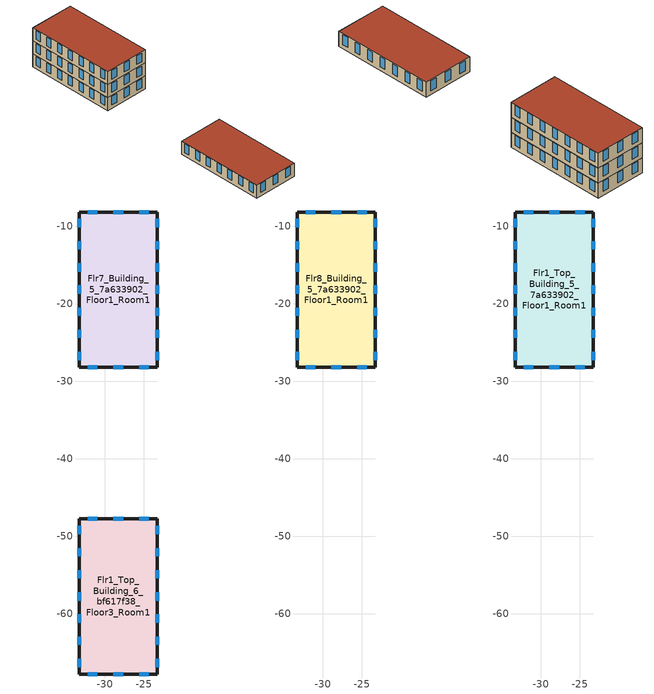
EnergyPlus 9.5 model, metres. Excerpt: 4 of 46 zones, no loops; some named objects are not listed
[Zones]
Flr1_Top_Building_6_bf617f38_Floor3_Room1
 floor adiabatic (Generic Interior Floor): -33.29,-47.78 -23.29,-47.78 -23.29,-67.78 -33.29,-67.78 z26.94
 wall outside (Generic Exterior Wall): -23.29,-47.78 -33.29,-47.78 -33.29,-67.78 -23.29,-67.78 -23.29,-47.78 z26.94:29.94
 window (Generic Double Pane): -24.33,-47.78 -25.58,-47.78 / -27.67,-47.78 -28.92,-47.78 / -31,-47.78 -32.25,-47.78 / -33.29,-48.67 -33.29,-49.74 / -33.29,-51.53 -33.29,-52.6 / -33.29,-54.38 -33.29,-55.45 / -33.29,-57.24 -33.29,-58.31 / -33.29,-60.1 -33.29,-61.17 / -33.29,-62.95 -33.29,-64.03 / -33.29,-65.81 -33.29,-66.88 / -32.25,-67.78 -31,-67.78 / -28.92,-67.78 -27.67,-67.78 / -25.58,-67.78 -24.33,-67.78 / -23.29,-66.88 -23.29,-65.81 / -23.29,-64.03 -23.29,-62.95 / -23.29,-61.17 -23.29,-60.1 / -23.29,-58.31 -23.29,-57.24 / -23.29,-55.45 -23.29,-54.38 / -23.29,-52.6 -23.29,-51.53 / -23.29,-49.74 -23.29,-48.67 z27.74:29.74
 roof outside (Generic Roof): -23.29,-67.78 -23.29,-47.78 -33.29,-47.78 -33.29,-67.78 z29.94
Flr7_Building_5_7a633902_Floor1_Room1
 floor adiabatic (Generic Interior Floor): -33.29,-8.17 -23.29,-8.17 -23.29,-28.17 -33.29,-28.17 z27
 wall outside (Generic Exterior Wall): -23.29,-8.17 -33.29,-8.17 -33.29,-28.17 -23.29,-28.17 -23.29,-8.17 z27:30
 window (Generic Double Pane): -24.33,-8.17 -25.58,-8.17 / -27.67,-8.17 -28.92,-8.17 / -31,-8.17 -32.25,-8.17 / -33.29,-9.06 -33.29,-10.13 / -33.29,-11.92 -33.29,-12.99 / -33.29,-14.78 -33.29,-15.85 / -33.29,-17.63 -33.29,-18.7 / -33.29,-20.49 -33.29,-21.56 / -33.29,-23.35 -33.29,-24.42 / -33.29,-26.2 -33.29,-27.28 / -32.25,-28.17 -31,-28.17 / -28.92,-28.17 -27.67,-28.17 / -25.58,-28.17 -24.33,-28.17 / -23.29,-27.28 -23.29,-26.2 / -23.29,-24.42 -23.29,-23.35 / -23.29,-21.56 -23.29,-20.49 / -23.29,-18.7 -23.29,-17.63 / -23.29,-15.85 -23.29,-14.78 / -23.29,-12.99 -23.29,-11.92 / -23.29,-10.13 -23.29,-9.06 z27.8:29.8
 ceiling adiabatic (Generic Interior Ceiling): -23.29,-28.17 -23.29,-8.17 -33.29,-8.17 -33.29,-28.17 z30
Flr8_Building_5_7a633902_Floor1_Room1
 floor adiabatic (Generic Interior Floor): -33.29,-8.17 -23.29,-8.17 -23.29,-28.17 -33.29,-28.17 z30
 wall outside (Generic Exterior Wall): -23.29,-8.17 -33.29,-8.17 -33.29,-28.17 -23.29,-28.17 -23.29,-8.17 z30:33
 window (Generic Double Pane): -24.33,-8.17 -25.58,-8.17 / -27.67,-8.17 -28.92,-8.17 / -31,-8.17 -32.25,-8.17 / -33.29,-9.06 -33.29,-10.13 / -33.29,-11.92 -33.29,-12.99 / -33.29,-14.78 -33.29,-15.85 / -33.29,-17.63 -33.29,-18.7 / -33.29,-20.49 -33.29,-21.56 / -33.29,-23.35 -33.29,-24.42 / -33.29,-26.2 -33.29,-27.28 / -32.25,-28.17 -31,-28.17 / -28.92,-28.17 -27.67,-28.17 / -25.58,-28.17 -24.33,-28.17 / -23.29,-27.28 -23.29,-26.2 / -23.29,-24.42 -23.29,-23.35 / -23.29,-21.56 -23.29,-20.49 / -23.29,-18.7 -23.29,-17.63 / -23.29,-15.85 -23.29,-14.78 / -23.29,-12.99 -23.29,-11.92 / -23.29,-10.13 -23.29,-9.06 z30.8:32.8
 ceiling adiabatic (Generic Interior Ceiling): -23.29,-28.17 -23.29,-8.17 -33.29,-8.17 -33.29,-28.17 z33
Flr1_Top_Building_5_7a633902_Floor1_Room1
 floor adiabatic (Generic Interior Floor): -33.29,-8.17 -23.29,-8.17 -23.29,-28.17 -33.29,-28.17 z33
 wall outside (Generic Exterior Wall): -23.29,-8.17 -33.29,-8.17 -33.29,-28.17 -23.29,-28.17 -23.29,-8.17 z33:36
 window (Generic Double Pane): -24.33,-8.17 -25.58,-8.17 / -27.67,-8.17 -28.92,-8.17 / -31,-8.17 -32.25,-8.17 / -33.29,-9.06 -33.29,-10.13 / -33.29,-11.92 -33.29,-12.99 / -33.29,-14.78 -33.29,-15.85 / -33.29,-17.63 -33.29,-18.7 / -33.29,-20.49 -33.29,-21.56 / -33.29,-23.35 -33.29,-24.42 / -33.29,-26.2 -33.29,-27.28 / -32.25,-28.17 -31,-28.17 / -28.92,-28.17 -27.67,-28.17 / -25.58,-28.17 -24.33,-28.17 / -23.29,-27.28 -23.29,-26.2 / -23.29,-24.42 -23.29,-23.35 / -23.29,-21.56 -23.29,-20.49 / -23.29,-18.7 -23.29,-17.63 / -23.29,-15.85 -23.29,-14.78 / -23.29,-12.99 -23.29,-11.92 / -23.29,-10.13 -23.29,-9.06 z33.8:35.8
 roof outside (Generic Roof): -23.29,-28.17 -23.29,-8.17 -33.29,-8.17 -33.29,-28.17 z36
[Building]
Building 1: North Axis {deg}=0; Terrain=City; Solar Distribution=FullExterior
[Site:Location]
Site 1: Latitude {deg}=0; Longitude {deg}=0; Time Zone {hr}=0; Elevation {m}=0
[Site:WaterMainsTemperature]
Calculation Method=CorrelationFromWeatherFile
[SizingPeriod:DesignDay] Day of Month=21; Dry-Bulb Temperature Range Modifier Type=DefaultMultipliers; Barometric Pressure {Pa}=100475; Rain Indicator=No; Snow Indicator=No; Daylight Saving Time Indicator=No
Name | Month | Day Type | Maximum Dry-Bulb Temperature {C} | Daily Dry-Bulb Temperature Range {deltaC} | Humidity Condition Type | Wetbulb or DewPoint at Maximum Dry-Bulb {C} | Wind Speed {m/s} | Wind Direction {deg} | Solar Model Indicator | ASHRAE Clear Sky Optical Depth for Beam Irradiance (taub) | ASHRAE Clear Sky Optical Depth for Diffuse Irradiance (taud) | Enthalpy at Maximum Dry-Bulb {J/kg} | Sky Clearness
Lisboa Ann Clg .4% Condns DB=>MWB | 8 | SummerDesignDay | 34.2 | 10.1 | Wetbulb | 20 | 4.4 | 330 | ASHRAETau | 0.413 | 2.172
Lisboa Ann Clg .4% Condns DP=>MDB | 8 | SummerDesignDay | 23.4 | 10.1 | Dewpoint | 20.8 | 4.4 | 330 | ASHRAETau | 0.413 | 2.172
Lisboa Ann Clg .4% Condns Enth=>MDB | 8 | SummerDesignDay | 29.3 | 10.1 | Enthalpy |  | 4.4 | 330 | ASHRAETau | 0.413 | 2.172 | 65600
Lisboa Ann Clg .4% Condns WB=>MDB | 8 | SummerDesignDay | 29.2 | 10.1 | Wetbulb | 22.2 | 4.4 | 330 | ASHRAETau | 0.413 | 2.172
Lisboa Ann Htg 99.6% Condns DB | 1 | WinterDesignDay | 4.2 | 0 | Wetbulb | 4.2 | 2.2 | 50 | ASHRAEClearSky |  |  |  | 0
Lisboa Ann Htg Wind 99.6% Condns WS=>MCDB | 1 | WinterDesignDay | 12.8 | 0 | Wetbulb | 12.8 | 11.3 | 50 | ASHRAEClearSky |  |  |  | 0
Lisboa Ann Hum_n 99.6% Condns DP=>MCDB | 1 | WinterDesignDay | 10.3 | 0 | Dewpoint | -3.1 | 2.2 | 50 | ASHRAEClearSky |  |  |  | 0
[Material] Thermal Absorptance=0.9
Name | Roughness | Thickness {m} | Conductivity {W/m-K} | Density {kg/m3} | Specific Heat {J/kg-K} | Solar Absorptance | Visible Absorptance
Generic 50mm Insulation | MediumRough | 0.05 | 0.03 | 43 | 1210 | 0.7 | 0.7
Generic Acoustic Tile | MediumSmooth | 0.02 | 0.06 | 368 | 590 | 0.2 | 0.2
Generic Brick | MediumRough | 0.1 | 0.9 | 1920 | 790 | 0.65 | 0.65
Generic Ceiling Air Gap | Smooth | 0.1 | 0.556 | 1.28 | 1000 | 0.7 | 0.7
Generic Gypsum Board | MediumSmooth | 0.0127 | 0.16 | 800 | 1090 | 0.5 | 0.5
Generic LW Concrete | MediumRough | 0.1 | 0.53 | 1280 | 840 | 0.8 | 0.8
Generic Roof Membrane | MediumRough | 0.01 | 0.16 | 1120 | 1460 | 0.65 | 0.65
Generic Wall Air Gap | Smooth | 0.1 | 0.667 | 1.28 | 1000 | 0.7 | 0.7
[WindowMaterial:Gas]
Generic Window Air Gap: Gas Type=Air; Thickness {m}=0.0127
[WindowMaterial:Glazing] Optical Data Type=SpectralAverage; Thickness {m}=0.006; Infrared Transmittance at Normal Incidence=0; Front Side Infrared Hemispherical Emissivity=0.84; Conductivity {W/m-K}=1; Dirt Correction Factor for Solar and Visible Transmittance=1; Solar Diffusing=No
Name | Solar Transmittance at Normal Incidence | Front Side Solar Reflectance at Normal Incidence | Back Side Solar Reflectance at Normal Incidence | Visible Transmittance at Normal Incidence | Front Side Visible Reflectance at Normal Incidence | Back Side Visible Reflectance at Normal Incidence | Back Side Infrared Hemispherical Emissivity
Generic Clear Glass | 0.77 | 0.07 | 0.07 | 0.88 | 0.08 | 0.08 | 0.84
Generic Low-e Glass | 0.45 | 0.36 | 0.36 | 0.71 | 0.21 | 0.21 | 0.047
[Construction]
Generic Double Pane: Generic Low-e Glass, Generic Window Air Gap, Generic Clear Glass
Generic Exterior Wall: Generic Brick, Generic LW Concrete, Generic 50mm Insulation, Generic Wall Air Gap, Generic Gypsum Board
Generic Interior Ceiling: Generic LW Concrete, Generic Ceiling Air Gap, Generic Acoustic Tile
Generic Interior Floor: Generic Acoustic Tile, Generic Ceiling Air Gap, Generic LW Concrete
Generic Roof: Generic Roof Membrane, Generic 50mm Insulation, Generic LW Concrete, Generic Ceiling Air Gap, Generic Acoustic Tile
[Zone] Multiplier=1; Part of Total Floor Area=Yes
Flr1_Top_Building_5_7a633902_Floor1_Room1; Flr1_Top_Building_6_bf617f38_Floor3_Room1; Flr7_Building_5_7a633902_Floor1_Room1; Flr8_Building_5_7a633902_Floor1_Room1
[ZoneControl:Thermostat] Temperature Difference Between Cutout And Setpoint {deltaC}=0
Name | Zone or ZoneList | Control Type Schedule | Control 1
Flr1_Top_Building_5_7a633902_Floor1_Room1 Thermostat | Flr1_Top_Building_5_7a633902_Floor1_Room1 | Flr1_Top_Building_5_7a633902_Floor1_Room1 Thermostat Schedule | Thermostat Setpoint Dual Setpoint 36
Flr1_Top_Building_6_bf617f38_Floor3_Room1 Thermostat | Flr1_Top_Building_6_bf617f38_Floor3_Room1 | Flr1_Top_Building_6_bf617f38_Floor3_Room1 Thermostat Schedule | Thermostat Setpoint Dual Setpoint 46
Flr7_Building_5_7a633902_Floor1_Room1 Thermostat | Flr7_Building_5_7a633902_Floor1_Room1 | Flr7_Building_5_7a633902_Floor1_Room1 Thermostat Schedule | Thermostat Setpoint Dual Setpoint 34
Flr8_Building_5_7a633902_Floor1_Room1 Thermostat | Flr8_Building_5_7a633902_Floor1_Room1 | Flr8_Building_5_7a633902_Floor1_Room1 Thermostat Schedule | Thermostat Setpoint Dual Setpoint 35
[ThermostatSetpoint:DualSetpoint] Heating Setpoint Temperature Schedule=ConstantSchedule_83fdef5e; Cooling Setpoint Temperature Schedule=ConstantSchedule_464f9884
Thermostat Setpoint Dual Setpoint 36; Thermostat Setpoint Dual Setpoint 46; Thermostat Setpoint Dual Setpoint 34; Thermostat Setpoint Dual Setpoint 35
[DesignSpecification:OutdoorAir]
SINGLE_RES_Ventilation: Outdoor Air Method=Sum; Outdoor Air Flow per Person {m3/s-person}=0; Outdoor Air Flow per Zone Floor Area {m3/s-m2}=8.636e-05; Outdoor Air Flow per Zone {m3/s}=0; Outdoor Air Flow Air Changes per Hour {1/hr}=0.245
[Zone equipment]
Flr1_Top_Building_5_7a633902_Floor1_Room1: Flr1_Top_Building_5_7a633902_Floor1_Room1 Ideal Loads Air System
Flr1_Top_Building_6_bf617f38_Floor3_Room1: Flr1_Top_Building_6_bf617f38_Floor3_Room1 Ideal Loads Air System
Flr7_Building_5_7a633902_Floor1_Room1: Flr7_Building_5_7a633902_Floor1_Room1 Ideal Loads Air System
Flr8_Building_5_7a633902_Floor1_Room1: Flr8_Building_5_7a633902_Floor1_Room1 Ideal Loads Air System
[Sizing:Zone] Zone Cooling Design Supply Air Temperature Input Method=SupplyAirTemperature; Zone Cooling Design Supply Air Temperature {C}=14; Zone Cooling Design Supply Air Temperature Difference {deltaC}=11.11; Zone Heating Design Supply Air Temperature Input Method=SupplyAirTemperature; Zone Heating Design Supply Air Temperature {C}=40; Zone Heating Design Supply Air Temperature Difference {deltaC}=11.11; Zone Cooling Design Supply Air Humidity Ratio {kgWater/kgDryAir}=0.0085; Zone Heating Design Supply Air Humidity Ratio {kgWater/kgDryAir}=0.008; Design Specification Outdoor Air Object=SINGLE_RES_Ventilation; Cooling Design Air Flow Method=DesignDay; Cooling Design Air Flow Rate {m3/s}=0; Cooling Minimum Air Flow per Zone Floor Area {m3/s-m2}=0.000762; Cooling Minimum Air Flow {m3/s}=0; Cooling Minimum Air Flow Fraction=0; Heating Design Air Flow Method=DesignDay; Heating Design Air Flow Rate {m3/s}=0; Heating Maximum Air Flow per Zone Floor Area {m3/s-m2}=0.002032; Heating Maximum Air Flow {m3/s}=0.141576; Heating Maximum Air Flow Fraction=0.3; Account for Dedicated Outdoor Air System=No
Flr1_Top_Building_5_7a633902_Floor1_Room1; Flr1_Top_Building_6_bf617f38_Floor3_Room1; Flr7_Building_5_7a633902_Floor1_Room1; Flr8_Building_5_7a633902_Floor1_Room1
[Schedule:Compact]
Flr1_Top_Building_5_7a633902_Floor1_Room1 Thermostat Schedule; Flr1_Top_Building_6_bf617f38_Floor3_Room1 Thermostat Schedule; Flr7_Building_5_7a633902_Floor1_Room1 Thermostat Schedule; Flr8_Building_5_7a633902_Floor1_Room1 Thermostat Schedule: Through: 12/31, For: AllDays, Until: 24:00, 4
[Schedule:Day:Interval]
ConstantSchedule_83fdef5e_Day Schedule: No, 24:00, 20
ConstantSchedule_464f9884_Day Schedule: No, 24:00, 25
[Schedule:Week:Daily]
ConstantSchedule_83fdef5e Week Rule - Jan1-Dec31: ConstantSchedule_83fdef5e_Day Schedule, ConstantSchedule_83fdef5e_Day Schedule, ConstantSchedule_83fdef5e_Day Schedule, ConstantSchedule_83fdef5e_Day Schedule, ConstantSchedule_83fdef5e_Day Schedule, ConstantSchedule_83fdef5e_Day Schedule, ConstantSchedule_83fdef5e_Day Schedule, ConstantSchedule_83fdef5e_Day Schedule, ConstantSchedule_83fdef5e_Day Schedule, ConstantSchedule_83fdef5e_Day Schedule, ConstantSchedule_83fdef5e_Day Schedule, ConstantSchedule_83fdef5e_Day Schedule
ConstantSchedule_464f9884 Week Rule - Jan1-Dec31: ConstantSchedule_464f9884_Day Schedule, ConstantSchedule_464f9884_Day Schedule, ConstantSchedule_464f9884_Day Schedule, ConstantSchedule_464f9884_Day Schedule, ConstantSchedule_464f9884_Day Schedule, ConstantSchedule_464f9884_Day Schedule, ConstantSchedule_464f9884_Day Schedule, ConstantSchedule_464f9884_Day Schedule, ConstantSchedule_464f9884_Day Schedule, ConstantSchedule_464f9884_Day Schedule, ConstantSchedule_464f9884_Day Schedule, ConstantSchedule_464f9884_Day Schedule
[Schedule:Year]
ConstantSchedule_83fdef5e: ConstantSchedule_83fdef5e Week Rule - Jan1-Dec31, 1, 1, 12, 31
ConstantSchedule_464f9884: ConstantSchedule_464f9884 Week Rule - Jan1-Dec31, 1, 1, 12, 31
